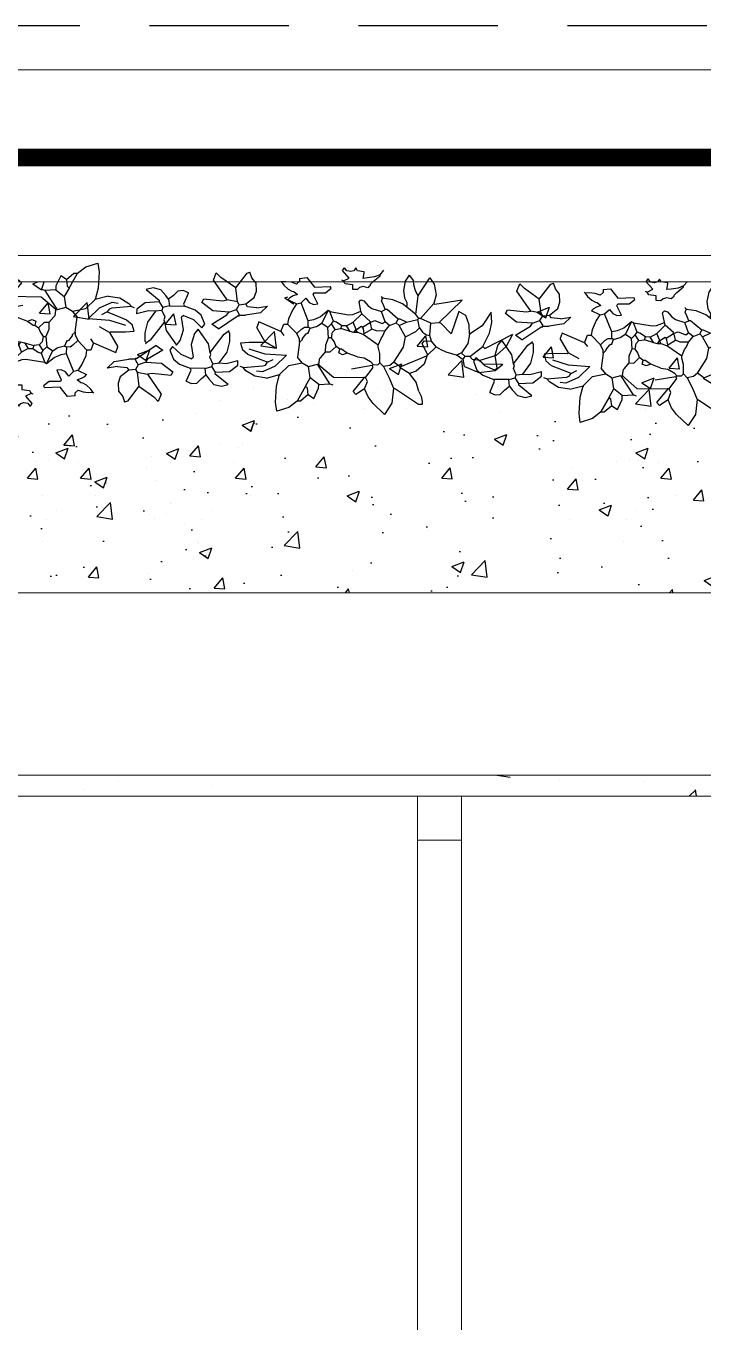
# Model space of a CAD drawing. Header units: millimetres. Extents: x 6597 to 20911, y -10306 to -132.
# Drawn here: x 12376 to 12762, y -870 to -132 of the extents above; entities that cross this region are included whole.
import ezdxf

# ---------------------------------------------------------------- set-up
doc = ezdxf.new("R2010")
doc.units = ezdxf.units.MM
doc.header["$LTSCALE"] = 25
doc.header["$MEASUREMENT"] = 0
doc.linetypes.add('HIDDEN2', pattern=[4.7625, 3.175, -1.5875])
doc.layers.add('MAAI - ALVENARIA', color=7, linetype='Continuous', lineweight=0)
doc.layers.add('TEXTO', color=7, linetype='Continuous', lineweight=30)
doc.layers.add('MAAI - VEGETAÇÃO', color=106, linetype='Continuous')

# ---------------------------------------------------------------- blocks, each defined once
blk = doc.blocks.new('JVL')
for p, q in [((246.1773, -15.6807), (246.188, -15.6807)), ((246.1779, -15.6897), (246.1773, -15.6807)), ((246.188, -15.6807), (246.2553, -15.7237)), ((246.2607, -15.7264), (246.2644, -15.6832)), ((246.2644, -15.6832), (246.2854, -15.6508)), ((246.2854, -15.6508), (246.3188, -15.6819)), ((246.3188, -15.6819), (246.3336, -15.7013)), ((246.5055, -15.7049), (246.5271, -15.6861)), ((246.5136, -15.7291), (246.5375, -15.6858)), ((246.5271, -15.6861), (246.5378, -15.6861)), ((246.5375, -15.6858), (246.5609, -15.6677)), ((246.5609, -15.6677), (246.5955, -15.656)), ((246.5955, -15.656), (246.5993, -15.6819)), ((246.5993, -15.6819), (246.5968, -15.7285)), ((246.1804, -15.7052), (246.1779, -15.6897)), ((246.188, -15.7184), (246.1804, -15.7052)), ((246.188, -15.7184), (246.1961, -15.7453)), ((246.3336, -15.7013), (246.3441, -15.7237)), ((246.3441, -15.7237), (246.3683, -15.7076)), ((246.3764, -15.7157), (246.3441, -15.756)), ((246.3683, -15.7076), (246.3764, -15.7157)), ((246.4894, -15.6941), (246.4759, -15.7237)), ((246.5055, -15.7049), (246.4894, -15.6941)), ((246.5055, -15.7049), (246.5082, -15.7237)), ((246.1961, -15.7453), (246.2149, -15.7695)), ((246.2553, -15.7237), (246.2607, -15.7264)), ((246.2743, -15.7583), (246.2607, -15.7264)), ((246.2903, -15.7883), (246.2743, -15.7583)), ((246.3414, -15.756), (246.3199, -15.7856)), ((246.3441, -15.7237), (246.336, -15.7453)), ((246.336, -15.7453), (246.3414, -15.756)), ((246.3414, -15.756), (246.3441, -15.756)), ((246.3441, -15.756), (246.3468, -15.756)), ((246.434, -15.756), (246.3468, -15.756)), ((246.4759, -15.791), (246.434, -15.756)), ((246.4437, -15.7372), (246.4356, -15.7345)), ((246.4759, -15.7345), (246.4437, -15.7372)), ((246.4437, -15.7372), (246.4805, -15.7925)), ((246.4759, -15.7237), (246.4759, -15.7345)), ((246.4759, -15.7345), (246.5002, -15.7533)), ((246.5136, -15.7291), (246.5002, -15.7533)), ((246.5002, -15.7533), (246.5055, -15.7856)), ((246.5082, -15.7237), (246.5136, -15.7291)), ((246.5968, -15.7285), (246.589, -15.7614)), ((246.6266, -15.7506), (246.589, -15.7614)), ((246.589, -15.7614), (246.589, -15.7587)), ((246.6266, -15.7506), (246.6598, -15.7557)), ((246.6598, -15.7557), (246.6857, -15.7712)), ((246.755, -15.7257), (246.7358, -15.7306)), ((246.7358, -15.7306), (246.7735, -15.7602)), ((246.7773, -15.7309), (246.755, -15.7257)), ((246.7735, -15.7602), (246.7735, -15.7656)), ((246.7923, -15.7467), (246.7773, -15.7309)), ((246.8004, -15.7575), (246.7923, -15.7467)), ((246.8138, -15.7467), (246.8004, -15.7575)), ((246.8004, -15.7575), (246.8031, -15.7763)), ((246.8267, -15.7335), (246.8138, -15.7467)), ((246.8415, -15.7322), (246.8267, -15.7335)), ((246.8569, -15.7387), (246.8415, -15.7322)), ((246.8569, -15.7387), (246.8434, -15.771)), ((245.9689, -15.7813), (245.9472, -15.7999)), ((246.0162, -15.7751), (245.9689, -15.7813)), ((246.0571, -15.7922), (246.0162, -15.7751)), ((246.0571, -15.7922), (246.0616, -15.8125)), ((246.1638, -15.826), (246.173, -15.7971)), ((246.173, -15.7971), (246.1964, -15.7764)), ((246.2419, -15.7883), (246.18, -15.8152)), ((246.1964, -15.7764), (246.2149, -15.7695)), ((246.2149, -15.7695), (246.2419, -15.7856)), ((246.2419, -15.7856), (246.2419, -15.7883)), ((246.2419, -15.7883), (246.2607, -15.8018)), ((246.2607, -15.8018), (246.2718, -15.7919)), ((246.2718, -15.7919), (246.2903, -15.7883)), ((246.2903, -15.7883), (246.3011, -15.7991)), ((246.3064, -15.7937), (246.3011, -15.7991)), ((246.3199, -15.7937), (246.3064, -15.7937)), ((246.3199, -15.7856), (246.3226, -15.791)), ((246.3226, -15.791), (246.3199, -15.7937)), ((246.3274, -15.8023), (246.3199, -15.7937)), ((246.3226, -15.791), (246.3818, -15.7802)), ((246.4759, -15.7937), (246.4733, -15.8098)), ((246.4759, -15.7937), (246.4759, -15.791)), ((246.5055, -15.7856), (246.4805, -15.7925)), ((246.5244, -15.7964), (246.5055, -15.7856)), ((246.5621, -15.7883), (246.5244, -15.7964)), ((246.5244, -15.7964), (246.5378, -15.8125)), ((246.589, -15.7614), (246.5621, -15.7883)), ((246.5698, -15.8172), (246.6021, -15.7851)), ((246.6021, -15.7851), (246.6382, -15.7685)), ((246.6239, -15.7964), (246.6078, -15.8045)), ((246.6293, -15.7883), (246.6239, -15.7964)), ((246.6239, -15.7964), (246.6455, -15.8045)), ((246.6374, -15.7856), (246.6293, -15.7883)), ((246.6939, -15.7802), (246.6374, -15.7856)), ((246.6382, -15.7685), (246.6552, -15.7702)), ((246.6857, -15.7712), (246.6939, -15.7802)), ((246.6939, -15.7802), (246.702, -15.7829)), ((246.7331, -15.7683), (246.7089, -15.7871)), ((246.7089, -15.7871), (246.7089, -15.8005)), ((246.7427, -15.7917), (246.7089, -15.8005)), ((246.7735, -15.7656), (246.7331, -15.7683)), ((246.7627, -15.7925), (246.7402, -15.8241)), ((246.7627, -15.7925), (246.7427, -15.7917)), ((246.7815, -15.7898), (246.7627, -15.7925)), ((246.7735, -15.7656), (246.7842, -15.7817)), ((246.7842, -15.7817), (246.7815, -15.7898)), ((246.7815, -15.7898), (246.7896, -15.8086)), ((246.8031, -15.7763), (246.7842, -15.7817)), ((246.8031, -15.7763), (246.8461, -15.7763)), ((246.8434, -15.771), (246.8461, -15.7763)), ((246.8773, -15.7878), (246.8461, -15.7763)), ((246.8946, -15.8021), (246.8773, -15.7878)), ((245.9373, -15.8515), (245.9669, -15.8247)), ((245.948, -15.7991), (246.0024, -15.7991)), ((245.9669, -15.8247), (246.0131, -15.8098)), ((246.0024, -15.7991), (246.0131, -15.8098)), ((246.0427, -15.8206), (246.0051, -15.8502)), ((246.0131, -15.8098), (246.0347, -15.8125)), ((246.0347, -15.8125), (246.0427, -15.8206)), ((246.0427, -15.8206), (246.0562, -15.8206)), ((246.0482, -15.8577), (246.0665, -15.8308)), ((246.0616, -15.8125), (246.0562, -15.8206)), ((246.067, -15.8314), (246.0562, -15.8206)), ((246.0789, -15.824), (246.0611, -15.8116)), ((246.0806, -15.8245), (246.067, -15.8314)), ((246.1115, -15.8328), (246.0789, -15.824)), ((246.1262, -15.8394), (246.1115, -15.8328)), ((246.1638, -15.8233), (246.1396, -15.8475)), ((246.1638, -15.8233), (246.1638, -15.826)), ((246.1638, -15.826), (246.18, -15.8556)), ((246.18, -15.8152), (246.1665, -15.8206)), ((246.2607, -15.8018), (246.2338, -15.8448)), ((246.3011, -15.7991), (246.3011, -15.826)), ((246.3011, -15.826), (246.3064, -15.8448)), ((246.346, -15.8126), (246.3274, -15.8023)), ((246.3656, -15.8152), (246.346, -15.8126)), ((246.3656, -15.8152), (246.3952, -15.826)), ((246.3952, -15.826), (246.4087, -15.8206)), ((246.3952, -15.826), (246.4114, -15.8367)), ((246.4087, -15.8206), (246.4194, -15.826)), ((246.4194, -15.826), (246.4168, -15.8367)), ((246.4437, -15.8287), (246.4275, -15.8448)), ((246.4571, -15.8287), (246.4437, -15.8287)), ((246.4706, -15.8125), (246.4571, -15.8287)), ((246.4571, -15.8287), (246.4572, -15.8489)), ((246.4733, -15.8098), (246.4706, -15.8125)), ((246.5325, -15.8556), (246.5378, -15.8125)), ((246.6322, -15.8207), (246.5698, -15.8172)), ((246.6782, -15.8344), (246.6322, -15.8207)), ((246.6455, -15.8045), (246.6804, -15.8179)), ((246.6804, -15.8179), (246.6966, -15.8314)), ((246.702, -15.8502), (246.6966, -15.8314)), ((246.7402, -15.8241), (246.7328, -15.8551)), ((246.7896, -15.8221), (246.7492, -15.8759)), ((246.7896, -15.8086), (246.7869, -15.8167)), ((246.7869, -15.8167), (246.7896, -15.8221)), ((246.7896, -15.8221), (246.7946, -15.8474)), ((246.8434, -15.8032), (246.838, -15.8086)), ((246.844, -15.8448), (246.838, -15.8086)), ((246.8434, -15.8032), (246.8724, -15.815)), ((246.8724, -15.815), (246.8972, -15.8382)), ((246.9053, -15.8275), (246.8946, -15.8021)), ((246.8972, -15.8382), (246.9053, -15.8275)), ((245.9997, -15.8448), (245.9197, -15.8864)), ((245.9378, -15.8502), (245.9197, -15.8864)), ((246.0051, -15.8502), (245.9866, -15.8887)), ((246.0051, -15.8502), (245.9997, -15.8448)), ((246.0438, -15.8846), (246.0482, -15.8577)), ((246.1396, -15.8475), (246.1262, -15.8394)), ((246.1396, -15.8475), (246.1531, -15.8636)), ((246.1746, -15.8636), (246.1531, -15.8636)), ((246.1531, -15.8636), (246.1584, -15.8798)), ((246.18, -15.8556), (246.1746, -15.8636)), ((246.2338, -15.8448), (246.2284, -15.8744)), ((246.2984, -15.869), (246.293, -15.8771)), ((246.3064, -15.8502), (246.2984, -15.869)), ((246.3064, -15.8448), (246.3064, -15.8502)), ((246.3064, -15.8502), (246.3495, -15.8798)), ((246.4114, -15.8367), (246.4168, -15.8367)), ((246.4168, -15.8367), (246.4275, -15.8448)), ((246.4275, -15.8448), (246.4329, -15.8583)), ((246.4329, -15.8583), (246.441, -15.869)), ((246.441, -15.869), (246.4383, -15.8852)), ((246.441, -15.869), (246.449, -15.869)), ((246.4572, -15.8489), (246.449, -15.869)), ((246.449, -15.869), (246.4517, -15.8986)), ((246.5244, -15.8663), (246.5136, -15.8798)), ((246.5325, -15.8556), (246.5244, -15.8636)), ((246.5244, -15.8636), (246.5244, -15.8663)), ((246.5325, -15.8556), (246.5325, -15.8636)), ((246.5325, -15.8636), (246.5405, -15.8798)), ((246.632, -15.8556), (246.6024, -15.8394)), ((246.632, -15.8556), (246.6347, -15.8529)), ((246.632, -15.8556), (246.6562, -15.8959)), ((246.6347, -15.8529), (246.6778, -15.8529)), ((246.6778, -15.8529), (246.702, -15.8502)), ((246.7328, -15.8551), (246.7331, -15.8786)), ((246.7946, -15.8474), (246.8246, -15.8893)), ((246.8353, -15.8759), (246.844, -15.8448)), ((245.9866, -15.8887), (245.9807, -15.9197)), ((245.9827, -15.9486), (246.0083, -15.9093)), ((246.0083, -15.9093), (246.0438, -15.8846)), ((246.0438, -15.8846), (246.0458, -15.9114)), ((246.0759, -15.9501), (246.0966, -15.8852)), ((246.0966, -15.8852), (246.1262, -15.9148)), ((246.1584, -15.8798), (246.1558, -15.9148)), ((246.168, -15.8812), (246.1584, -15.8798)), ((246.1791, -15.889), (246.168, -15.8812)), ((246.188, -15.9013), (246.1791, -15.889)), ((246.1988, -15.8906), (246.188, -15.9013)), ((246.188, -15.9013), (246.1934, -15.9255)), ((246.2284, -15.8744), (246.1988, -15.8906)), ((246.2472, -15.9067), (246.2257, -15.9175)), ((246.2284, -15.8744), (246.2472, -15.9067)), ((246.2472, -15.9067), (246.2553, -15.9148)), ((246.2741, -15.9067), (246.2553, -15.9148)), ((246.2876, -15.8906), (246.2741, -15.9067)), ((246.2741, -15.9067), (246.2876, -15.9175)), ((246.293, -15.8771), (246.2876, -15.8906)), ((246.2876, -15.8906), (246.3118, -15.8906)), ((246.3118, -15.8906), (246.3253, -15.8959)), ((246.3468, -15.8825), (246.3253, -15.8959)), ((246.3253, -15.8959), (246.328, -15.9094)), ((246.328, -15.9094), (246.3306, -15.9148)), ((246.3522, -15.9013), (246.3306, -15.9148)), ((246.3495, -15.8798), (246.3468, -15.8825)), ((246.3468, -15.8825), (246.3495, -15.8959)), ((246.3495, -15.8798), (246.3656, -15.8852)), ((246.3495, -15.8959), (246.3522, -15.9013)), ((246.3549, -15.904), (246.3522, -15.9013)), ((246.371, -15.8933), (246.3549, -15.904)), ((246.3656, -15.8852), (246.371, -15.8933)), ((246.3656, -15.8852), (246.3764, -15.8852)), ((246.3764, -15.8852), (246.371, -15.8933)), ((246.371, -15.8933), (246.371, -15.8959)), ((246.371, -15.8959), (246.3791, -15.9148)), ((246.3764, -15.8852), (246.3872, -15.8879)), ((246.3979, -15.904), (246.3791, -15.9148)), ((246.3872, -15.8879), (246.4141, -15.8959)), ((246.3872, -15.8879), (246.3979, -15.904)), ((246.3979, -15.904), (246.4114, -15.904)), ((246.4141, -15.8959), (246.4114, -15.904)), ((246.4114, -15.904), (246.4275, -15.9148)), ((246.4302, -15.8933), (246.4141, -15.8959)), ((246.4383, -15.8852), (246.4302, -15.8933)), ((246.4302, -15.8933), (246.441, -15.9094)), ((246.441, -15.9094), (246.4356, -15.9175)), ((246.4517, -15.8986), (246.441, -15.9094)), ((246.4517, -15.8986), (246.4679, -15.9094)), ((246.484, -15.9013), (246.4679, -15.9121)), ((246.4679, -15.9094), (246.4679, -15.9121)), ((246.5029, -15.8959), (246.484, -15.9013)), ((246.5082, -15.8825), (246.5029, -15.8959)), ((246.5029, -15.8959), (246.5082, -15.8986)), ((246.5082, -15.8798), (246.5082, -15.8825)), ((246.5136, -15.8798), (246.5082, -15.8825)), ((246.519, -15.8986), (246.5082, -15.8986)), ((246.5082, -15.8986), (246.5082, -15.9175)), ((246.5271, -15.8933), (246.519, -15.8986)), ((246.5405, -15.8798), (246.5271, -15.8933)), ((246.5405, -15.8798), (246.5674, -15.9067)), ((246.5654, -15.9222), (246.5674, -15.9067)), ((246.5782, -15.9067), (246.5674, -15.9067)), ((246.5863, -15.8852), (246.5782, -15.8744)), ((246.5863, -15.8852), (246.5782, -15.9067)), ((246.5863, -15.8852), (246.6508, -15.9121)), ((246.6508, -15.9121), (246.6562, -15.8959)), ((246.7665, -15.8906), (246.7127, -15.9282)), ((246.7331, -15.8786), (246.7385, -15.884)), ((246.7385, -15.884), (246.7358, -15.8867)), ((246.7492, -15.8759), (246.7385, -15.884)), ((246.7854, -15.904), (246.7423, -15.9309)), ((246.7665, -15.8906), (246.7854, -15.904)), ((246.8246, -15.8893), (246.8353, -15.8759)), ((245.9807, -15.9197), (245.9827, -15.9486)), ((246.0458, -15.9114), (246.0556, -15.9383)), ((246.0556, -15.9383), (246.0759, -15.9501)), ((246.1315, -15.9175), (246.0666, -15.9824)), ((246.1262, -15.9148), (246.1315, -15.9175)), ((246.1558, -15.9148), (246.1315, -15.9175)), ((246.1853, -15.9282), (246.1477, -15.9713)), ((246.1558, -15.9148), (246.1853, -15.9282)), ((246.1853, -15.9282), (246.1907, -15.9282)), ((246.1934, -15.9255), (246.1907, -15.9282)), ((246.1907, -15.9282), (246.1988, -15.939)), ((246.2257, -15.9175), (246.1934, -15.9255)), ((246.1988, -15.939), (246.1934, -15.9928)), ((246.1988, -15.939), (246.2257, -15.9605)), ((246.2257, -15.9175), (246.2445, -15.9255)), ((246.2445, -15.9255), (246.2499, -15.9255)), ((246.2553, -15.9148), (246.2499, -15.9255)), ((246.2499, -15.9255), (246.2822, -15.9524)), ((246.2957, -15.9121), (246.2876, -15.9175)), ((246.2876, -15.9175), (246.2984, -15.9471)), ((246.3172, -15.9202), (246.2957, -15.9121)), ((246.3306, -15.9148), (246.3172, -15.9202)), ((246.3306, -15.9148), (246.3306, -15.9175)), ((246.3306, -15.9175), (246.3549, -15.939)), ((246.3791, -15.9148), (246.3549, -15.939)), ((246.3549, -15.939), (246.3576, -15.9471)), ((246.3803, -15.9373), (246.3574, -15.9465)), ((246.3925, -15.9363), (246.3803, -15.9373)), ((246.4464, -15.9444), (246.3925, -15.9363)), ((246.4275, -15.9148), (246.4356, -15.9175)), ((246.4356, -15.9175), (246.4464, -15.9444)), ((246.4464, -15.9444), (246.4517, -15.9471)), ((246.4679, -15.9121), (246.4517, -15.9471)), ((246.4517, -15.9471), (246.4735, -15.9289)), ((246.4735, -15.9289), (246.4932, -15.9201)), ((246.4932, -15.9201), (246.5082, -15.9175)), ((246.5082, -15.9175), (246.5298, -15.9686)), ((246.5535, -15.9491), (246.5654, -15.9222)), ((246.6264, -15.9576), (246.6462, -15.9382)), ((246.6462, -15.9382), (246.6885, -15.9309)), ((246.7074, -15.9309), (246.6885, -15.9309)), ((246.7074, -15.9282), (246.71, -15.9282)), ((246.7074, -15.9282), (246.7074, -15.9309)), ((246.71, -15.9282), (246.7074, -15.9309)), ((246.7074, -15.9309), (246.7074, -15.9336)), ((246.7074, -15.9336), (246.7154, -15.9471)), ((246.71, -15.9282), (246.7127, -15.9282)), ((246.737, -15.939), (246.7154, -15.9471)), ((246.7423, -15.9309), (246.737, -15.939)), ((246.737, -15.939), (246.7827, -15.9417)), ((246.7827, -15.9417), (246.815, -15.9659)), ((246.0666, -15.9824), (246.145, -15.9686)), ((246.1418, -15.997), (246.1477, -15.9713)), ((246.145, -15.9686), (246.1477, -15.9713)), ((246.2257, -15.9605), (246.2257, -15.9632)), ((246.2257, -15.9605), (246.2383, -15.9696)), ((246.2257, -15.974), (246.2257, -15.9632)), ((246.2328, -15.9869), (246.2257, -15.974)), ((246.2383, -15.9696), (246.2663, -15.9807)), ((246.2663, -15.9807), (246.2957, -15.9847)), ((246.2822, -15.9524), (246.2876, -15.9524)), ((246.2984, -15.9471), (246.2876, -15.9524)), ((246.2876, -15.9524), (246.293, -15.9659)), ((246.293, -15.9659), (246.2984, -15.9767)), ((246.2984, -15.9767), (246.2957, -15.9847)), ((246.3256, -15.9551), (246.2984, -15.9471)), ((246.3367, -15.9624), (246.3256, -15.9551)), ((246.3495, -15.9767), (246.3367, -15.9624)), ((246.3576, -15.9794), (246.3495, -15.9767)), ((246.3576, -15.9471), (246.3629, -15.974)), ((246.3629, -15.974), (246.3576, -15.9794)), ((246.4942, -15.9646), (246.4813, -15.9659)), ((246.4813, -15.9659), (246.4948, -15.9928)), ((246.5066, -15.9698), (246.4942, -15.9646)), ((246.5163, -15.982), (246.5066, -15.9698)), ((246.5298, -15.9686), (246.5163, -15.982)), ((246.5432, -15.9659), (246.5298, -15.9686)), ((246.5432, -15.9659), (246.5535, -15.9491)), ((246.5432, -15.9659), (246.5674, -15.9767)), ((246.553, -15.9879), (246.5624, -15.9827)), ((246.5624, -15.9827), (246.5674, -15.9767)), ((246.6562, -15.9524), (246.6264, -15.9576)), ((246.6562, -15.9524), (246.6831, -15.9551)), ((246.6643, -15.982), (246.6586, -16.0003)), ((246.6885, -15.9632), (246.6643, -15.982)), ((246.6831, -15.9551), (246.6885, -15.9632)), ((246.7074, -15.9605), (246.6885, -15.9632)), ((246.7154, -15.9471), (246.7074, -15.9605)), ((246.7074, -15.9605), (246.7127, -15.9686)), ((246.7127, -15.9686), (246.7423, -15.974)), ((246.7127, -15.9686), (246.7181, -16.0089)), ((246.7558, -15.9713), (246.7423, -15.974)), ((246.7423, -15.974), (246.7827, -16.0305)), ((246.8096, -15.9767), (246.7558, -15.9713)), ((246.815, -15.9659), (246.8096, -15.9767)), ((246.1473, -16.0269), (246.1418, -15.997)), ((246.1907, -15.9982), (246.16, -16.0457)), ((246.1934, -15.9928), (246.1907, -15.9982)), ((246.1934, -15.9928), (246.2015, -16.0072)), ((246.2015, -16.0072), (246.2061, -16.0245)), ((246.2314, -16.0351), (246.236, -16.0081)), ((246.236, -16.0081), (246.2328, -15.9869)), ((246.293, -15.9847), (246.2957, -15.9847)), ((246.2957, -15.9847), (246.2984, -15.9901)), ((246.3333, -16.0197), (246.3306, -16.0224)), ((246.3333, -16.0197), (246.3387, -16.0143)), ((246.3387, -16.0143), (246.3518, -16.0177)), ((246.3518, -16.0177), (246.3624, -16.0144)), ((246.3624, -16.0144), (246.3683, -16.0089)), ((246.3683, -16.0089), (246.3818, -16.0089)), ((246.3818, -16.0089), (246.3818, -16.0224)), ((246.4598, -15.9982), (246.4437, -16.0116)), ((246.4437, -16.0116), (246.4464, -16.017)), ((246.4921, -16.0143), (246.4464, -16.017)), ((246.4921, -15.9982), (246.4598, -15.9982)), ((246.4948, -15.9928), (246.4921, -15.9982)), ((246.5136, -16.0412), (246.4921, -16.0143)), ((246.5405, -15.9928), (246.553, -15.9879)), ((246.5513, -16.0009), (246.5405, -15.9928)), ((246.5565, -16.0019), (246.5513, -16.0009)), ((246.5674, -16.0076), (246.5565, -16.0019)), ((246.5797, -16.0185), (246.5674, -16.0076)), ((246.5863, -16.0278), (246.5797, -16.0185)), ((246.6586, -16.0003), (246.6598, -16.0236)), ((246.7181, -16.0089), (246.6858, -16.052)), ((246.7181, -16.0089), (246.7612, -16.0386)), ((246.16, -16.0457), (246.1473, -16.0269)), ((246.2061, -16.0245), (246.2069, -16.0359)), ((246.2203, -16.052), (246.2069, -16.0359)), ((246.2203, -16.052), (246.2314, -16.0351)), ((246.3037, -16.052), (246.293, -16.0655)), ((246.3226, -16.0332), (246.3037, -16.0493)), ((246.3037, -16.052), (246.3197, -16.0457)), ((246.3037, -16.0493), (246.3037, -16.052)), ((246.3197, -16.0457), (246.3394, -16.0428)), ((246.3306, -16.0251), (246.3226, -16.0332)), ((246.3306, -16.0224), (246.3306, -16.0251)), ((246.3394, -16.0428), (246.3522, -16.0412)), ((246.3522, -16.0412), (246.3495, -16.0574)), ((246.3495, -16.0574), (246.3495, -16.0601)), ((246.3818, -16.0224), (246.4033, -16.0251)), ((246.4087, -16.0332), (246.3925, -16.0412)), ((246.3925, -16.0412), (246.4114, -16.0628)), ((246.4033, -16.0251), (246.4087, -16.0332)), ((246.4141, -16.0359), (246.4087, -16.0332)), ((246.5351, -16.0386), (246.5136, -16.0412)), ((246.5351, -16.0305), (246.5432, -16.0224)), ((246.5351, -16.0386), (246.5351, -16.0305)), ((246.5432, -16.0224), (246.558, -16.0273)), ((246.558, -16.0273), (246.5738, -16.0288)), ((246.5738, -16.0288), (246.5863, -16.0278)), ((246.5863, -16.0278), (246.589, -16.0305)), ((246.6598, -16.0236), (246.6724, -16.0386)), ((246.6724, -16.0386), (246.6778, -16.0547)), ((246.6858, -16.052), (246.6778, -16.0547)), ((246.7612, -16.0386), (246.7746, -16.052)), ((246.7827, -16.0305), (246.7746, -16.052)), ((246.3495, -16.0601), (246.3683, -16.0628)), ((246.3683, -16.0628), (246.3737, -16.0708)), ((246.3737, -16.0708), (246.379, -16.063)), ((246.379, -16.063), (246.3881, -16.0601)), ((246.3881, -16.0601), (246.3992, -16.062)), ((246.3992, -16.062), (246.406, -16.0708)), ((246.4114, -16.0628), (246.406, -16.0708))]:
    blk.add_line(p, q)
for centre, start, end in [((246.434, -15.756), 49.844, 89.647), ((246.0571, -15.7922), 12.8043, 67.5333)]:
    blk.add_arc(centre, 0.000000336, start, end)

msp = doc.modelspace()

# ---------------------------------------------------------------- hatches: boundary and pattern name
at = {"layer": 'MAAI - VEGETAÇÃO', "transparency": 33554559}
h = msp.add_hatch(dxfattribs=at)
h.set_pattern_fill('AR-CONC', color=256, scale=10)
h.set_pattern_definition([(50, (-24630.43, -13486.307), (71.72602, -6.27521), [7.5, -82.5]), (355, (-24630.43, -13486.31), (-13.87513, 75.21921), [6, -66]), (100.45144, (-24624.45, -13486.83), (57.85088, 68.944), [6.37402, -70.11421]), (46.1842, (-24630.43, -13466.31), (106.72413, -16.55193), [11.25, -123.75]), (96.63564, (-24621.53, -13467.69), (93.4662, 97.41186), [9.56103, -105.17138]), (351.18416, (-24630.43, -13466.31), (93.4662, 97.41186), [9, -99]), (21, (-24620.43, -13471.307), (59.690705, -40.26189), [7.5, -82.5]), (326, (-24620.43, -13471.31), (24.33153, 72.515), [6, -66]), (71.45144, (-24615.45, -13474.66), (84.02224, 32.25312), [6.37402, -70.11421]), (37.5, (-24630.427, -13486.307), (1.215986, 33.289385), [0, -65.2, 0, -67, 0, -66.25]), (7.5, (-24630.427, -13486.307), (26.306954, 39.44117), [0, -38.2, 0, -63.7, 0, -25.25]), (327.5, (-24652.727, -13486.307), (53.382244, -2.255487), [0, -25, 0, -78, 0, -103.5]), (317.5, (-24662.727, -13486.307), (58.318617, 10.0105), [0, -32.5, 0, -51.8, 0, -73.5])])
h.paths.add_polyline_path([(12775.13, -354.01), (12757.39, -354.01), (12753.63, -359.63), (12747.74, -354.01), (12701.16, -354.01), (12699.08, -355.57), (12692.19, -357.79), (12691.7, -354.01), (12219.39, -354.01), (12215.62, -359.63), (12209.74, -354.01), (12163.16, -354.01), (12161.08, -355.57), (12154.19, -357.79), (12153.7, -354.01), (12078.28, -354.01), (12322.43, -454.79), (12775.13, -454.79)])

# ---------------------------------------------------------------- linework, layer by layer
at = {"linetype": 'HIDDEN2'}
msp.add_line((15621.73, -131.97), (9626.73, -131.97), dxfattribs=at)
at = {"lineweight": 0}
msp.add_line((9651.73, -156.97), (15596.73, -156.97), dxfattribs=at)
at = {"layer": 'MAAI - ALVENARIA'}
for p, q in [((9886.39, -262.79), (15135.93, -262.79)), ((9886.39, -277.79), (15135.93, -277.79)), ((15135.93, -277.79), (9886.39, -277.79)), ((13944.93, -454.79), (12322.43, -454.79)), ((12322.43, -558.79), (13944.93, -558.79))]:
    msp.add_line(p, q, dxfattribs=at)
at = {"layer": 'MAAI - ALVENARIA', "ltscale": 0.025}
for p, q in [((13162.43, -570.79), (12322.43, -570.79)), ((12599.43, -570.79), (12599.43, -1010.79)), ((12624.43, -1010.79), (12624.43, -570.79))]:
    msp.add_line(p, q, dxfattribs=at)
at = {"layer": 'MAAI - ALVENARIA'}
msp.add_lwpolyline([(12624.43, -595.79), (12624.43, -570.79), (12599.43, -570.79), (12599.43, -595.79)], close=True, dxfattribs=at)
at = {"layer": 'MAAI - VEGETAÇÃO', "linetype": 'Continuous', "transparency": 33554559}
for p, q in [((12380.16, -278.91), (12383.09, -277.79)), ((12380.16, -278.91), (12385.14, -282.27)), ((12385.14, -282.27), (12386.64, -277.79)), ((12558.81, -279.38), (12558.81, -279.38)), ((12443.84, -281.66), (12443.84, -281.66)), ((12475.75, -285.92), (12475.75, -285.92)), ((12523.88, -286.92), (12525.46, -286.31)), ((12523.88, -286.92), (12528.85, -290.27)), ((12584.43, -283.59), (12584.43, -283.59)), ((12731.61, -283.73), (12731.61, -283.73)), ((12384.14, -295.49), (12388.96, -289.74)), ((12385.52, -291.67), (12385.52, -291.67)), ((12390.11, -296.01), (12388.96, -289.74)), ((12399.23, -289.57), (12399.23, -289.57)), ((12403.46, -297.54), (12411.25, -289.42)), ((12412.35, -298.92), (12411.24, -289.43)), ((12425.24, -292.33), (12425.24, -292.33)), ((12452.62, -291.82), (12452.62, -291.82)), ((12457.78, -292.68), (12457.78, -292.68)), ((12490.64, -292.41), (12490.64, -292.41)), ((12526.12, -293.6), (12526.12, -293.6)), ((12528.85, -290.27), (12529.08, -289.58)), ((12667.59, -294.93), (12674.59, -292.24)), ((12667.59, -294.93), (12672.56, -298.28)), ((12672.56, -298.28), (12674.59, -292.24)), ((12680.26, -290.78), (12680.26, -290.78)), ((12680.26, -290.78), (12680.26, -290.78)), ((12721.47, -293.94), (12721.47, -293.94)), ((12384.14, -295.49), (12390.11, -296.01)), ((12403.45, -297.54), (12412.35, -298.92)), ((12432.75, -295.98), (12432.75, -295.98)), ((12432.75, -295.98), (12432.75, -295.98)), ((12455.86, -301.76), (12460.68, -296.02)), ((12455.86, -301.76), (12461.84, -302.28)), ((12461.84, -302.28), (12460.68, -296.02)), ((12559.38, -296.34), (12559.38, -296.34)), ((12612.76, -298.59), (12612.76, -298.59)), ((12628.32, -298.27), (12628.32, -298.27)), ((12628.32, -298.27), (12628.32, -298.27)), ((12658.57, -302.22), (12658.57, -302.22)), ((12658.57, -302.22), (12658.57, -302.22)), ((12666.15, -300.85), (12666.15, -300.85)), ((12683.6, -298.93), (12683.6, -298.93)), ((12739.26, -298.57), (12739.26, -298.57)), ((12467.8, -303.61), (12467.8, -303.61)), ((12467.8, -303.61), (12467.8, -303.61)), ((12510.19, -314.09), (12517.98, -305.97)), ((12519.07, -315.48), (12517.97, -305.98)), ((12577.81, -304.68), (12577.81, -304.68)), ((12599.32, -314.31), (12604.14, -308.57)), ((12605.29, -314.83), (12604.14, -308.57)), ((12680.94, -308.58), (12680.94, -308.58)), ((12680.94, -308.58), (12680.94, -308.58)), ((12719.53, -303.1), (12719.53, -303.1)), ((12409.48, -313.62), (12409.48, -313.62)), ((12439.86, -319.17), (12446.86, -316.48)), ((12439.86, -319.17), (12446.83, -316.49)), ((12444.83, -322.53), (12446.86, -316.48)), ((12510.18, -314.1), (12519.07, -315.48)), ((12511.87, -312.34), (12512.46, -311.72)), ((12557.54, -315.53), (12557.54, -315.53)), ((12595.41, -310.54), (12595.41, -310.54)), ((12599.32, -314.31), (12605.29, -314.83)), ((12671.04, -320.59), (12675.86, -314.84)), ((12672.41, -318.96), (12675.86, -314.84)), ((12677.02, -321.11), (12675.86, -314.84)), ((12676.55, -318.57), (12675.86, -314.84)), ((12730.39, -317.02), (12730.39, -317.02)), ((12439.86, -319.17), (12444.83, -322.53)), ((12439.86, -319.17), (12441.38, -320.2)), ((12474.53, -319.21), (12474.53, -319.21)), ((12532.51, -318.82), (12532.51, -318.82)), ((12583.57, -327.18), (12590.57, -324.49)), ((12588.54, -330.54), (12590.57, -324.49)), ((12616.91, -330.64), (12624.7, -322.52)), ((12616.91, -330.64), (12624.7, -322.52)), ((12622.63, -318.59), (12622.63, -318.59)), ((12625.8, -332.03), (12624.69, -322.53)), ((12625.8, -332.03), (12624.69, -322.53)), ((12671.04, -320.59), (12671.8, -319.69)), ((12671.04, -320.59), (12677.02, -321.11)), ((12671.04, -320.59), (12672.06, -320.68)), ((12679.05, -324.07), (12679.05, -324.07)), ((12742.77, -326.86), (12747.59, -321.12)), ((12748.74, -327.39), (12747.59, -321.12)), ((12424.02, -325.62), (12424.02, -325.62)), ((12431.48, -332.12), (12431.48, -332.12)), ((12469.35, -327.14), (12469.35, -327.14)), ((12469.35, -327.14), (12469.35, -327.14)), ((12564.31, -328.6), (12564.31, -328.6)), ((12583.57, -327.18), (12588.54, -330.54)), ((12616.9, -330.65), (12625.8, -332.03)), ((12616.9, -330.65), (12625.8, -332.03)), ((12627.11, -331.56), (12627.11, -331.56)), ((12627.11, -331.56), (12627.11, -331.56)), ((12742.77, -326.86), (12748.74, -327.38)), ((12758.32, -325.07), (12758.32, -325.07)), ((12406.44, -335.42), (12406.44, -335.42)), ((12505.99, -338.61), (12505.99, -338.61)), ((12505.99, -338.61), (12505.99, -338.61)), ((12576.6, -337.96), (12576.6, -337.96)), ((12657.29, -338.37), (12657.29, -338.37)), ((12695.17, -333.38), (12695.17, -333.38)), ((12723.63, -347.19), (12731.42, -339.07)), ((12723.63, -347.19), (12731.42, -339.07)), ((12727.28, -335.19), (12734.28, -332.5)), ((12727.28, -335.19), (12732.26, -338.55)), ((12732.52, -348.58), (12731.42, -339.08)), ((12732.52, -348.58), (12731.42, -339.08)), ((12732.2, -338.5), (12732.26, -338.55)), ((12732.25, -338.55), (12734.28, -332.5)), ((12732.25, -338.55), (12732.27, -338.51)), ((12379.76, -340.67), (12379.76, -340.67)), ((12379.76, -340.67), (12379.76, -340.67)), ((12433.14, -342.92), (12433.14, -342.92)), ((12486.53, -345.18), (12486.53, -345.18)), ((12486.53, -345.18), (12486.53, -345.18)), ((12525.25, -345.01), (12525.25, -345.01)), ((12632.26, -341.67), (12632.26, -341.67)), ((12632.26, -341.67), (12632.26, -341.67)), ((12400.85, -354.1), (12400.85, -354.1)), ((12447.67, -348.62), (12447.67, -348.62)), ((12447.67, -348.62), (12447.67, -348.62)), ((12473.31, -352.5), (12473.31, -352.5)), ((12473.31, -352.5), (12473.31, -352.5)), ((12539.91, -347.44), (12539.91, -347.44)), ((12539.91, -347.44), (12539.91, -347.44)), ((12569.11, -349.98), (12569.11, -349.98)), ((12569.11, -349.98), (12569.11, -349.98)), ((12593.29, -349.69), (12593.29, -349.69)), ((12593.29, -349.69), (12593.29, -349.69)), ((12646.67, -351.95), (12646.67, -351.95)), ((12646.67, -351.95), (12646.67, -351.95)), ((12723.63, -347.2), (12732.52, -348.58)), ((12723.63, -347.2), (12732.52, -348.58)), ((12729.17, -350.31), (12729.17, -350.31)), ((12729.17, -350.31), (12729.17, -350.31)), ((12389.35, -358.63), (12389.35, -358.63)), ((12422.8, -358.91), (12422.8, -358.91)), ((12454.23, -356.36), (12454.23, -356.36)), ((12499.55, -359.43), (12506.55, -356.75)), ((12499.55, -359.43), (12504.52, -362.79)), ((12504.52, -362.79), (12506.55, -356.75)), ((12506.2, -358.26), (12506.2, -358.26)), ((12507.61, -358.61), (12507.61, -358.61)), ((12531.23, -354.97), (12531.23, -354.97)), ((12560.99, -360.87), (12560.99, -360.87)), ((12677.83, -357.35), (12677.83, -357.35)), ((12735.13, -358.23), (12735.13, -358.23)), ((12757.05, -361.21), (12757.05, -361.21)), ((12398.01, -370.7), (12402.83, -364.96)), ((12403.99, -371.23), (12402.83, -364.96)), ((12443.04, -366.58), (12443.04, -366.58)), ((12614.38, -363.12), (12614.38, -363.12)), ((12625.89, -364.85), (12625.89, -364.85)), ((12643.26, -367.44), (12650.26, -364.76)), ((12643.26, -367.44), (12648.23, -370.8)), ((12648.23, -370.8), (12650.26, -364.76)), ((12667.76, -365.38), (12667.76, -365.38)), ((12676.82, -368.24), (12676.82, -368.24)), ((12721.14, -367.63), (12721.14, -367.63)), ((12732.02, -364.51), (12732.02, -364.51)), ((12393.3, -375.23), (12400.3, -372.55)), ((12393.3, -375.23), (12398.28, -378.59)), ((12398.01, -370.7), (12403.99, -371.23)), ((12398.28, -378.59), (12400.3, -372.55)), ((12405.17, -371.56), (12405.17, -371.56)), ((12456.36, -375.45), (12463.36, -372.76)), ((12456.36, -375.45), (12461.33, -378.81)), ((12461.33, -378.81), (12463.36, -372.76)), ((12473.96, -371.95), (12474.56, -371.23)), ((12474.69, -371.95), (12474.56, -371.24)), ((12486.8, -370.18), (12486.8, -370.18)), ((12497.29, -372.15), (12497.29, -372.15)), ((12499.79, -369.7), (12499.79, -369.7)), ((12575.38, -371.25), (12575.38, -371.25)), ((12723.91, -375.23), (12730.92, -372.55)), ((12723.91, -375.23), (12728.89, -378.59)), ((12728.89, -378.59), (12730.92, -372.55)), ((12377.13, -389.61), (12381.95, -383.87)), ((12383.11, -390.14), (12381.95, -383.87)), ((12381.96, -379.96), (12381.96, -379.96)), ((12389.39, -379.66), (12389.39, -379.66)), ((12394.86, -379.63), (12394.86, -379.63)), ((12406.08, -380.54), (12406.08, -380.54)), ((12407.48, -389.61), (12412.3, -383.87)), ((12413.46, -390.14), (12412.3, -383.87)), ((12445.25, -383.26), (12445.25, -383.26)), ((12447.86, -377.2), (12447.86, -377.2)), ((12494.41, -380.54), (12494.41, -380.54)), ((12495.81, -389.61), (12500.63, -383.87)), ((12501.79, -390.14), (12500.63, -383.87)), ((12687.54, -383.26), (12687.54, -383.26)), ((12712.57, -379.96), (12712.57, -379.96)), ((12720, -379.66), (12720, -379.66)), ((12725.47, -379.63), (12725.47, -379.63)), ((12736.69, -380.54), (12736.69, -380.54)), ((12738.1, -389.61), (12742.92, -383.87)), ((12744.07, -390.14), (12742.92, -383.87)), ((12377.13, -389.61), (12383.11, -390.14)), ((12407.48, -389.61), (12413.46, -390.14)), ((12450.89, -390.8), (12450.89, -390.8)), ((12495.81, -389.61), (12501.79, -390.14)), ((12501.16, -387.36), (12501.16, -387.36)), ((12693.18, -390.8), (12693.18, -390.8)), ((12738.1, -389.61), (12744.07, -390.14)), ((12385.59, -399.21), (12385.59, -399.21)), ((12415.95, -399.21), (12415.95, -399.21)), ((12458.93, -404.07), (12458.93, -404.07)), ((12459.41, -403.47), (12459.41, -403.47)), ((12504.27, -399.21), (12504.27, -399.21)), ((12746.56, -399.21), (12746.56, -399.21)), ((12388.17, -412.95), (12388.17, -412.95)), ((12393.52, -408.26), (12393.52, -408.26)), ((12446.64, -410.49), (12446.64, -410.49)), ((12449.76, -412.74), (12449.76, -412.74)), ((12456.31, -409.54), (12456.31, -409.54)), ((12476.5, -412.95), (12476.5, -412.95)), ((12481.85, -408.26), (12481.85, -408.26)), ((12686.26, -413.25), (12686.26, -413.25)), ((12718.78, -412.95), (12718.78, -412.95)), ((12724.14, -408.26), (12724.14, -408.26)), ((12466.67, -415.19), (12466.67, -415.19)), ((12604.87, -419.21), (12604.87, -419.21)), ((12385.95, -425.55), (12385.95, -425.55)), ((12474.28, -425.55), (12474.28, -425.55)), ((12474.85, -426.8), (12474.85, -426.8)), ((12716.57, -425.55), (12716.57, -425.55)), ((12562.64, -442.42), (12562.64, -442.42)), ((12445.42, -443.78), (12445.42, -443.78)), ((12644.79, -558.79), (12652.31, -559.96)), ((12408.89, -566.88), (12408.89, -566.88)), ((12428.87, -562.47), (12428.87, -562.47)), ((12482.26, -564.73), (12482.26, -564.73)), ((12680.35, -561.84), (12680.35, -561.84)), ((12728.08, -562.57), (12728.08, -562.57)), ((12754.31, -570.79), (12757.94, -567)), ((12758.37, -570.79), (12757.93, -567.01))]:
    msp.add_line(p, q, dxfattribs=at)
at = {"layer": 'TEXTO', "color": 7, "const_width": 10}
msp.add_lwpolyline([(15546.73, -206.97), (9776.73, -206.97), (9776.73, -4311.97), (15546.73, -4311.97)], close=True, dxfattribs=at)

# ---------------------------------------------------------------- block references
at = {"layer": 'MAAI - VEGETAÇÃO', "transparency": 33554559, "xscale": 198.1492140380814, "yscale": 198.1492140380814, "zscale": 198.1492140380814}
for p, rotation in [((-36399.7, 3486.17), 359.2363520699054), ((61336.24, -4104.63), 179.2363520699055), ((61509.22, -4110.97), 179.2363520699055)]:
    msp.add_blockref('JVL', p, dxfattribs=dict(at, rotation=rotation))

doc.saveas('drawing.dxf')
